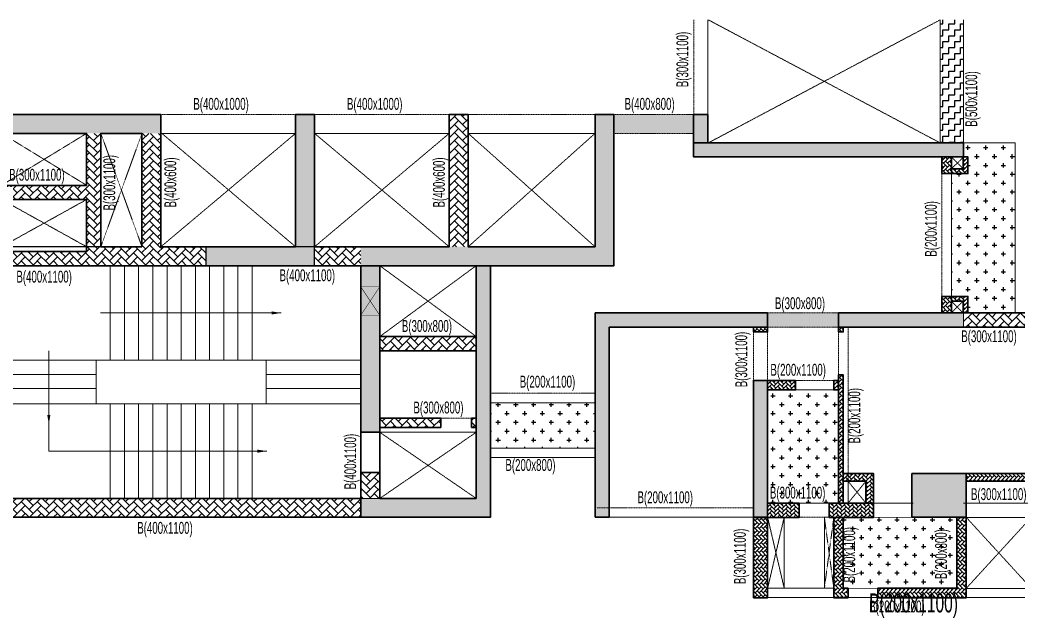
# Model space of a CAD drawing. Header units: millimetres. Extents: x 29 to 219483, y -15 to 28878.
# Drawn here: x 35279 to 56390, y 2847 to 15503 of the extents above; entities that cross this region are included whole.
import ezdxf

# ---------------------------------------------------------------- set-up
doc = ezdxf.new("R2010")
doc.units = ezdxf.units.MM
doc.linetypes.add('HIDDEN', pattern=[0.375, 0.25, -0.125])
for name, color, linetype, lineweight in [('A-ANNO-DIMS', 8, 'Continuous', 15), ('A-DETL-MISC', 35, 'Continuous', 15), ('A-HIDD-ABVE', 8, 'HIDDEN', 20), ('S-BEAM', 7, 'Continuous', 18), ('S-BEAM-IDEN', 2, 'Continuous', 9), ('S-COL HATCH', 9, 'Continuous', 0), ('S-COLS', 5, 'Continuous', 35)]:
    doc.layers.add(name, color=color, linetype=linetype, lineweight=lineweight)
for name, color, linetype in [('changes', 7, 'Continuous'), ('S-CUTOUT', 1, 'Continuous'), ('SUNK SLAB', 8, 'Continuous')]:
    doc.layers.add(name, color=color, linetype=linetype)
doc.styles.add('Dim.s & Anno.(Misc.)', font='ARIALN.TTF')
doc.styles.add('Swis721 LtCn BT', font='swisscl.ttf', dxfattribs={"width": 0.9, "height": 233.355162})
doc.dimstyles.new('A-GFC-100', dxfattribs={"dimscale": 100, "dimtxt": 1.75, "dimasz": 1.5, "dimexe": 1.5, "dimexo": 0, "dimgap": 1, "dimtad": 1, "dimdsep": 46, "dimtxsty": 'Dim.s & Anno.(Misc.)', "dimblk": 'ARCHTICK', "dimcen": 0, "dimdle": 1.5, "dimclrd": 256, "dimclre": 8, "dimclrt": 6, "dimazin": 2, "dimtfac": 1, "dimtix": 1, "dimtmove": 2, "dimatfit": 3, "dimfxl": 1, "dimtolj": 1, "dimlwd": -1, "dimlwe": 9, "dimarcsym": 0})
pattern_1 = [(315, (21103954.563, 31375723.854), (84.85281374, -2e-14), [180, -60]), (45, (21103996.99, 31375681.43), (84.85281374, -2e-14), [180, -60])]
pattern_2 = [(45, (-31102401.53, 20629047.31), (0, 84.85281374), [180, -60]), (135, (-31102359.1, 20629089.737), (7e-15, 84.85281374), [180, -60])]
pattern_3 = [(315, (21103954.563, 31375723.836), (84.85281374, -2e-14), [180, -60]), (45, (21103996.99, 31375681.41), (84.85281374, -2e-14), [180, -60])]
pattern_4 = [(315, (-31090211.604, 20694843.886), (84.85281374, -1e-14), [180, -60]), (45, (-31090169.18, 20694801.46), (84.85281374, -2e-14), [180, -60])]
pattern_5 = [(45, (-31802317.5, 20729084.55), (0, 169.7056275), [360, -120]), (135, (-31802232.65, 20729169.4), (1e-14, 169.7056275), [360, -120])]
pattern_6 = [(0, (-31352091.21, 21118550.87), (187.5, 187.5), [93.75, -281.25]), (90, (-31352044.34, 21118504), (-187.5, 187.5), [93.75, -281.25])]
pattern_7 = [(0, (-31792424.81, 20732320.44), (125, 125), [125, -125]), (90, (-31792299.81, 20732320.44), (-125, 125), [125, -125])]

# ---------------------------------------------------------------- blocks, each defined once
blk = doc.blocks.new('A$Ca6b6972b')
at = {"layer": 'S-COL HATCH'}
h = blk.add_hatch(dxfattribs=at)
h.set_pattern_fill('AR-HBONE', color=256, scale=15)
h.set_pattern_definition(pattern_2)
edge = h.paths.add_edge_path()
edge.add_line((1989, 8976), (1639, 8976))
edge.add_line((1639, 8976), (1639, 9326))
edge.add_line((1639, 9326), (1739, 9326))
edge.add_line((1739, 9326), (1739, 9076))
edge.add_line((1739, 9076), (1989, 9076))
edge.add_line((1989, 9076), (1989, 8976))
h = blk.add_hatch(dxfattribs=at)
h.set_pattern_fill('AR-HBONE', color=256, scale=15, angle=-90)
h.set_pattern_definition(pattern_1)
h.paths.add_polyline_path([(1989, 8976), (2189, 8976), (2189, 9326), (1989, 9326)])
h = blk.add_hatch(dxfattribs=at)
h.set_pattern_fill('AR-HBONE', color=256, scale=15, angle=-90)
h.set_pattern_definition(pattern_3)
h.paths.add_polyline_path([(1989, 8976), (2189, 8976), (2189, 9326), (1989, 9326)])
h = blk.add_hatch(dxfattribs=at)
h.set_pattern_fill('AR-HBONE', color=256, scale=15)
h.set_pattern_definition(pattern_2)
edge = h.paths.add_edge_path()
edge.add_line((1989, 6376), (1639, 6376))
edge.add_line((1639, 6376), (1639, 6026))
edge.add_line((1639, 6026), (1739, 6026))
edge.add_line((1739, 6026), (1739, 6276))
edge.add_line((1739, 6276), (1989, 6276))
edge.add_line((1989, 6276), (1989, 6376))
h = blk.add_hatch(dxfattribs=at)
h.set_pattern_fill('AR-HBONE', color=256, scale=15, angle=-90)
h.set_pattern_definition(pattern_1)
h.paths.add_polyline_path([(1989, 6376), (2189, 6376), (2189, 6026), (1989, 6026)])
h = blk.add_hatch(dxfattribs=at)
h.set_pattern_fill('AR-HBONE', color=256, scale=15, angle=-90)
h.set_pattern_definition(pattern_3)
h.paths.add_polyline_path([(1989, 6026), (2189, 6026), (2189, 6376), (1989, 6376)])
h = blk.add_hatch(dxfattribs=at)
h.set_pattern_fill('AR-HBONE', color=256, scale=15, angle=-90)
h.set_pattern_definition([(315, (21106240.17, 31372203.845), (84.85281374, -2e-14), [180, -60]), (45, (21106282.595, 31372161.42), (84.85281374, -2e-14), [180, -60])])
h.paths.add_polyline_path([(4275, 5726), (4275, 5626), (4375, 5626), (4375, 5726)])
h = blk.add_hatch(dxfattribs=at)
h.set_pattern_fill('AR-HBONE', color=256, scale=15, angle=-90)
h.set_pattern_definition([(315, (21107940.21, 31376673.825), (84.85281374, -2e-14), [180, -60]), (45, (21107982.637, 31376631.4), (84.85281374, -2e-14), [180, -60])])
h.paths.add_polyline_path([(6175, 5726), (5875, 5726), (5875, 5626), (6175, 5626)])
h = blk.add_hatch(dxfattribs=at)
h.set_pattern_fill('AR-HBONE', color=256, scale=15, angle=-90)
h.set_pattern_definition([(315, (21106240.17, 31371193.857), (84.85281374, -2e-14), [180, -60]), (45, (21106282.595, 31371151.43), (84.85281374, -2e-14), [180, -60])])
h.paths.add_polyline_path([(4275, 4716), (4275, 2000), (4375, 2000), (4375, 4716)])
h = blk.add_hatch(dxfattribs=at)
h.set_pattern_fill('AR-HBONE', color=256, scale=15)
h.set_pattern_definition([(45, (-31362017.66, 21106363.37), (0, 84.85281374), [180, -60]), (135, (-31361975.23, 21106405.8), (7e-15, 84.85281374), [180, -60])])
h.paths.add_polyline_path([(4375, 4398), (4475, 4398), (4475, 4598), (4375, 4598)])
h = blk.add_hatch(dxfattribs=at)
h.set_pattern_fill('AR-HBONE', color=256, scale=15)
h.set_pattern_definition([(45, (-31361107.653, 21106363.37), (0, 84.85281374), [180, -60]), (135, (-31361065.227, 21106405.8), (7e-15, 84.85281374), [180, -60])])
h.paths.add_polyline_path([(5875, 4398), (5875, 4598), (5285, 4598), (5285, 4398)])
h = blk.add_hatch(dxfattribs=at)
h.set_pattern_fill('AR-HBONE', color=256, scale=15, angle=-90)
h.set_pattern_definition(pattern_4)
h.paths.add_polyline_path([(0, 2726), (200, 2726), (300, 2726), (300, 2626), (1675, 2626), (1675, 2466), (0, 2466)])
h = blk.add_hatch(dxfattribs=at)
h.set_pattern_fill('AR-HBONE', color=256, scale=15)
h.set_pattern_definition([(45, (-31100345.92, 20625022.12), (0, 84.85281374), [180, -60]), (135, (-31100303.495, 20625064.55), (7e-15, 84.85281374), [180, -60])])
h.paths.add_polyline_path([(4275, 2625), (3635, 2625), (3635, 2000), (3795, 2000), (3795, 2466), (4275, 2466)])
h = blk.add_hatch(dxfattribs=at)
h.set_pattern_fill('AR-HBONE', color=256, scale=15)
h.set_pattern_definition([(45, (-31362507.66, 21103765.56), (0, 84.85281374), [180, -60]), (135, (-31362465.23, 21103807.99), (7e-15, 84.85281374), [180, -60])])
h.paths.add_polyline_path([(4575, 1700), (4575, 2000), (3635, 2000), (3635, 1700)])
h = blk.add_hatch(dxfattribs=at)
h.set_pattern_fill('AR-HBONE', color=256, scale=15)
h.set_pattern_definition([(45, (-31361107.653, 21103765.56), (0, 84.85281374), [180, -60]), (135, (-31361065.227, 21103807.99), (7e-15, 84.85281374), [180, -60])])
h.paths.add_polyline_path([(5875, 1700), (5875, 2000), (5205, 2000), (5205, 1700)])
h = blk.add_hatch(dxfattribs=at)
h.set_pattern_fill('AR-HBONE', color=256, scale=15, angle=-90)
h.set_pattern_definition(pattern_4)
edge = h.paths.add_edge_path()
edge.add_line((1875, 1700), (1875, 200))
edge.add_line((1875, 200), (3545, 200))
edge.add_line((3545, 200), (3545, 0))
edge.add_line((3545, 0), (1675, 0))
edge.add_line((1675, 0), (1675, 1700))
edge.add_line((1675, 1700), (1875, 1700))
h = blk.add_hatch(dxfattribs=at)
h.set_pattern_fill('AR-HBONE', color=256, scale=15, angle=-90)
h.set_pattern_definition(pattern_4)
h.paths.add_polyline_path([(4275, 200), (4175, 200), (4175, 0), (4475, 0), (4475, 1700), (4275, 1700)])
h = blk.add_hatch(dxfattribs=at)
h.set_pattern_fill('AR-HBONE', color=256, scale=15, angle=-90)
h.set_pattern_definition([(315, (21107940.21, 31371048.637), (84.85281374, -2e-14), [180, -60]), (45, (21107982.637, 31371006.21), (84.85281374, -2e-14), [180, -60])])
h.paths.add_polyline_path([(5875, 0), (6175, 0), (6175, 1700), (5875, 1700)])
at = {"layer": 'S-COLS', "elevation": 0}
for points in [[(1989, 8976), (1639, 8976), (1639, 9326), (1739, 9326), (1739, 9076), (1989, 9076), (1989, 8976)], [(1989, 6376), (1639, 6376), (1639, 6026), (1739, 6026), (1739, 6276), (1989, 6276), (1989, 6376)], [(4275, 2625), (3635, 2625), (3635, 2000), (3795, 2000), (3795, 2466), (4275, 2466), (4275, 2625)]]:
    blk.add_lwpolyline(points, dxfattribs=at)
for points in [[(2189, 9326), (2189, 8976), (1989, 8976), (1989, 9326)], [(2189, 6026), (2189, 6376), (1989, 6376), (1989, 6026)], [(4375, 5726), (4375, 5626), (4275, 5626), (4275, 5726)], [(6175, 5626), (6175, 5726), (5875, 5726), (5875, 5626)], [(4375, 4716), (4375, 2000), (4275, 2000), (4275, 4716)], [(4375, 4598), (4475, 4598), (4475, 4398), (4375, 4398)], [(5285, 4598), (5875, 4598), (5875, 4398), (5285, 4398)], [(0, 2726), (200, 2726), (300, 2726), (300, 2626), (1675, 2626), (1675, 2466), (0, 2466)], [(3635, 2000), (4575, 2000), (4575, 1700), (3635, 1700)], [(5205, 2000), (5875, 2000), (5875, 1700), (5205, 1700)], [(4275, 200), (4175, 200), (4175, 0), (4475, 0), (4475, 1700), (4275, 1700)], [(6175, 0), (6175, 1700), (5875, 1700), (5875, 0)]]:
    blk.add_lwpolyline(points, close=True, dxfattribs=at)
at = {"layer": 'S-COLS'}
blk.add_lwpolyline([(1875, 1700), (1875, 200), (3545, 200), (3545, 0), (1675, 0), (1675, 1700), (1875, 1700)], dxfattribs=at)
blk = doc.blocks.new('A$C9134d95b')
at = {"layer": 'changes', "xscale": -1}
blk.add_blockref('A$Ca6b6972b', (54329, -13576, 0), dxfattribs=at)
blk = doc.blocks.new('A$Cbe320e20')
at = {"layer": 'S-COL HATCH', "transparency": 33554687}
h = blk.add_hatch(color=256, dxfattribs=at)
h.dxf.hatch_style = 1
h.paths.add_polyline_path([(28324, 2800), (24554, 2800), (24554, 2400), (28324, 2400)])
h = blk.add_hatch(color=256, dxfattribs=at)
h.dxf.hatch_style = 1
h.paths.add_polyline_path([(31574, 2800), (31174, 2800), (31174, 0), (31574, 0)])
h = blk.add_hatch(color=256, dxfattribs=at)
h.dxf.hatch_style = 1
h.paths.add_polyline_path([(32554, -400), (32554, 0), (37509, 0), (37509, 2800), (37909, 2800), (37909, -400)])
at = {"layer": 'S-COL HATCH'}
h = blk.add_hatch(dxfattribs=at)
h.set_pattern_fill('AR-HBONE', color=256, scale=30)
h.set_pattern_definition(pattern_5)
h.paths.add_polyline_path([(34824, 0), (34424, 0), (34424, 2800), (34824, 2800)])
at = {"layer": 'S-COL HATCH', "transparency": 33554687}
h = blk.add_hatch(color=256, dxfattribs=at)
h.dxf.hatch_style = 1
h.paths.add_polyline_path([(39894, 2800), (39594, 2800), (39594, 2200), (39894, 2200)])
at = {"layer": 'S-COL HATCH'}
h = blk.add_hatch(dxfattribs=at)
h.set_pattern_fill('AR-HBONE', color=256, scale=30)
h.set_pattern_definition(pattern_5)
h.paths.add_polyline_path([(27054, 2400), (26754, 2400), (26754, 1300), (24954, 1300), (24954, 1625), (24654, 1625), (24654, 922), (24954, 922), (24954, 1000), (26754, 1000), (26754, -100), (24954, -100), (24954, -23), (24654, -23), (24654, -400), (29274, -400), (29274, 0), (27054, 0)])
h = blk.add_hatch(dxfattribs=at)
h.set_pattern_fill('AR-HBONE', color=256, scale=30)
h.set_pattern_definition(pattern_5)
h.paths.add_polyline_path([(28324, 0), (27924, 0), (27924, 2400), (28324, 2400)])
at = {"layer": 'S-COL HATCH', "transparency": 33554687}
h = blk.add_hatch(color=256, dxfattribs=at)
h.dxf.hatch_style = 1
h.paths.add_polyline_path([(39594, 2200), (39594, 1900), (45304, 1900), (45304, 2200)])
h = blk.add_hatch(color=256, dxfattribs=at)
h.dxf.hatch_style = 1
h.paths.add_polyline_path([(31574, 0), (29274, 0), (29274, -400), (31574, -400)])
at = {"layer": 'S-COL HATCH'}
h = blk.add_hatch(dxfattribs=at)
h.set_pattern_fill('AR-HBONE', color=256, scale=30)
h.set_pattern_definition(pattern_5)
h.paths.add_polyline_path([(31574, 0), (32554, 0), (32554, -400), (31574, -400)])
at = {"layer": 'S-COL HATCH', "transparency": 33554687}
h = blk.add_hatch(color=256, dxfattribs=at)
h.dxf.hatch_style = 1
h.paths.add_polyline_path([(32554, -400), (32954, -400), (32954, -400), (32954, -1900), (32954, -1900), (32954, -2200), (32954, -3925), (32554, -3925)])
h = blk.add_hatch(color=256, dxfattribs=at)
h.dxf.hatch_style = 1
h.paths.add_polyline_path([(34994, -400), (35294, -400), (35294, -5725), (34994, -5725), (32554, -5725), (32554, -5325), (34994, -5325), (34994, -3625), (34994, -3625), (34994, -3625)])
h = blk.add_hatch(color=256, dxfattribs=at)
h.dxf.hatch_style = 1
h.paths.add_polyline_path([(37509, -1400), (41159, -1400), (41159, -1700), (37809, -1700), (37809, -5725), (37509, -5725)])
h = blk.add_hatch(color=256, dxfattribs=at)
h.dxf.hatch_style = 1
h.paths.add_polyline_path([(42659, -1400), (45304, -1400), (45304, -1700), (42659, -1700)])
at = {"layer": 'S-COL HATCH'}
h = blk.add_hatch(dxfattribs=at)
h.set_pattern_fill('AR-HBONE', color=256, scale=30)
h.set_pattern_definition(pattern_5)
h.paths.add_polyline_path([(47034, -1700), (47034, -1400), (45304, -1400), (45304, -1700)])
h = blk.add_hatch(dxfattribs=at)
h.set_pattern_fill('AR-HBONE', color=256, scale=30)
h.set_pattern_definition(pattern_5)
h.paths.add_polyline_path([(32954, -1900), (32954, -2200), (34994, -2200), (34994, -1900)])
at = {"layer": 'S-COL HATCH', "transparency": 33554687}
h = blk.add_hatch(color=256, dxfattribs=at)
h.dxf.hatch_style = 1
h.paths.add_polyline_path([(40859, -2827), (41159, -2827), (41159, -5725), (40859, -5725)])
at = {"layer": 'S-COL HATCH'}
h = blk.add_hatch(dxfattribs=at)
h.set_pattern_fill('AR-HBONE', color=256, scale=30)
h.set_pattern_definition(pattern_5)
h.paths.add_polyline_path([(34244, -3625), (34244, -3825), (32954, -3825), (32954, -3625)])
h = blk.add_hatch(dxfattribs=at)
h.set_pattern_fill('AR-HBONE', color=256, scale=30)
h.set_pattern_definition(pattern_5)
h.paths.add_polyline_path([(34894, -3625), (34994, -3625), (34994, -3825), (34894, -3825)])
h = blk.add_hatch(dxfattribs=at)
h.set_pattern_fill('AR-HBONE', color=256, scale=30)
h.set_pattern_definition(pattern_5)
h.paths.add_polyline_path([(32554, -4775), (32954, -4775), (32954, -5325), (32554, -5325)])
at = {"layer": 'S-COL HATCH', "transparency": 33554687}
h = blk.add_hatch(color=256, dxfattribs=at)
h.dxf.hatch_style = 1
h.paths.add_polyline_path([(44209, -5725), (45359, -5725), (45359, -4800), (44209, -4800)])
at = {"layer": 'S-COL HATCH'}
h = blk.add_hatch(dxfattribs=at)
h.set_pattern_fill('AR-HBONE', color=256, scale=30)
h.set_pattern_definition(pattern_5)
h.paths.add_polyline_path([(32554, -5325), (24954, -5325), (24954, -5725), (32554, -5725)])
at = {"layer": 'changes'}
blk.add_lwpolyline([(31574, 0), (29274, 0), (29274, -400), (31574, -400)], close=True, dxfattribs=at)
at = {"layer": 'S-COL HATCH', "transparency": 33554687}
blk.add_line((45304, -1400), (45304, -1700), dxfattribs=at)
at = {"layer": 'S-COLS'}
for p, q in [((37509, -1400), (37509, -5725)), ((37509, -1400), (41159, -1400)), ((41159, -1400), (41159, -1700)), ((41159, -1700), (37809, -1700)), ((37809, -1700), (37809, -5725)), ((32954, -3925), (32554, -3925)), ((32954, -4775), (32554, -4775)), ((37509, -5725), (37809, -5725))]:
    blk.add_line(p, q, dxfattribs=at)
for points in [[(28324, 2800), (24554, 2800)], [(24954, 2400), (25854, 2400), (26754, 2400), (26754, 1300), (24954, 1300)], [(24954, 1000), (26754, 1000), (26754, -100), (25854, -100), (24954, -100)], [(24654, -400), (26754, -400), (26754, -400), (37909, -400), (37909, 2800), (37509, 2800), (37509, 0), (34824, 0), (34824, 2800)], [(31174, 2800), (31174, 0), (28324, 0), (28324, 2800)], [(31574, 2800), (31174, 2800)], [(34424, 2800), (34424, 0), (31574, 0), (31574, 2800)], [(34824, 2800), (34424, 2800)], [(32954, -5725), (32554, -5725), (32554, -400)], [(32954, -400), (32954, -5325)], [(35294, -400), (35294, -5725), (34994, -5725)], [(34994, -5325), (34994, -400)], [(32954, -3625), (34244, -3625)], [(34244, -3625), (34244, -3825)], [(34894, -3825), (34894, -3625)], [(34894, -3625), (34994, -3625)], [(34244, -3825), (32954, -3825)], [(34994, -3825), (34894, -3825)], [(24954, -5325), (32554, -5325), (32554, -5725), (22254, -5725)], [(32954, -5325), (34994, -5325)], [(34994, -5725), (32954, -5725)]]:
    blk.add_lwpolyline(points, dxfattribs=at)
at = {"layer": 'S-COLS', "color": 5}
blk.add_lwpolyline([(39894, 2800), (39594, 2800), (39594, 2200), (39894, 2200)], close=True, dxfattribs=at)
at = {"layer": 'S-COLS'}
for points in [[(27924, 0), (27054, 0), (27054, 2400), (27924, 2400)], [(45304, 1900), (39594, 1900), (39594, 2200), (45304, 2200)], [(32954, -1900), (34994, -1900), (34994, -2200), (32954, -2200)], [(45359, -5725), (44209, -5725), (44209, -4800), (45359, -4800)]]:
    blk.add_lwpolyline(points, close=True, dxfattribs=at)
at = {"layer": 'S-COLS', "elevation": 0}
for points in [[(47034, -1400), (42659, -1400), (42659, -1700), (47034, -1700)], [(41159, -2827), (40859, -2827), (40859, -5725), (41159, -5725)]]:
    blk.add_lwpolyline(points, close=True, dxfattribs=at)
at = {"layer": 'S-CUTOUT', "const_width": 10, "elevation": 0}
blk.add_lwpolyline([(32954, -849), (32954, -1449), (32554, -1449), (32554, -849)], close=True, dxfattribs=at)
for points in [[(32954, -849), (32554, -1449)], [(32954, -1449), (32554, -849)]]:
    blk.add_lwpolyline(points, dxfattribs=at)
blk = doc.blocks.new('_ARCHTICK')
at = {"color": 0, "linetype": 'ByBlock', "const_width": 0.15}
blk.add_lwpolyline([(-0.5, -0.5), (0.5, 0.5)], dxfattribs=at)
blk = doc.blocks.new('A$C3b502a7a')
at = {"layer": 'SUNK SLAB'}
h = blk.add_hatch(dxfattribs=at)
h.set_pattern_fill('ZIGZAG', color=8, scale=1000, style=0)
h.set_pattern_definition(pattern_7)
h.paths.add_polyline_path([(48257, 14319), (48057, 14319), (48057, 12919), (48257, 12919)])
h.paths.add_polyline_path([(49487, 10619), (47801, 10619), (47801, 10219), (49487, 10219)])
h.paths.add_polyline_path([(9237, 14319), (9197, 14319), (9197, 13969), (9037, 13969), (9037, 12919), (9237, 12919)])
h.paths.add_polyline_path([(9493, 10619), (7807, 10619), (7807, 10619), (7807, 10219), (9493, 10219)])
h = blk.add_hatch(dxfattribs=at)
h.set_pattern_fill('ZIGZAG', color=8, scale=1000, style=0)
h.set_pattern_definition([(0, (-31739824.82, 20727669.85), (125, 125), [125, -125]), (90, (-31739699.82, 20727669.85), (-125, 125), [125, -125])])
h.paths.add_polyline_path([(55197, 12619), (54697, 12619), (54697, 10019), (55197, 10019)])
h = blk.add_hatch(dxfattribs=at)
h.set_pattern_fill('CROSS', color=8, scale=750, style=0)
h.set_pattern_definition(pattern_6)
h.paths.add_polyline_path([(55197, 10019), (56287, 10019), (56287, 6419), (55287, 6419), (55287, 6769), (54937, 6769), (54937, 9369), (55287, 9369)])
h = blk.add_hatch(dxfattribs=at)
h.set_pattern_fill('ZIGZAG', color=8, scale=1000, style=0)
h.set_pattern_definition(pattern_7)
h.paths.add_polyline_path([(52551, 6419), (51051, 6419), (51051, 6419), (51051, 6119), (52551, 6119)])
h.paths.add_polyline_path([(6243, 6419), (4743, 6419), (4743, 6119), (6243, 6119)])
h = blk.add_hatch(dxfattribs=at)
h.set_pattern_fill('CROSS', color=8, scale=750, style=0)
h.set_pattern_definition(pattern_6)
h.paths.add_polyline_path([(51051, 4792), (52551, 4792), (52551, 2392), (51051, 2392)])
h.paths.add_polyline_path([(52431, 2349), (51033, 2349), (51033, 2877), (52431, 2877)], flags=9)
h = blk.add_hatch(dxfattribs=at)
h.set_pattern_fill('CROSS', color=8, scale=750, style=0)
h.set_pattern_definition(pattern_6)
h.paths.add_polyline_path([(45187, 3559), (45187, 4519), (47401, 4519), (47401, 3559)])
h = blk.add_hatch(dxfattribs=at)
h.set_pattern_fill('CROSS', color=8, scale=750, style=0)
h.set_pattern_definition(pattern_6)
h.paths.add_polyline_path([(54997, 591), (54997, 2092), (52651, 2094), (52651, 593)])
h.paths.add_polyline_path([(54985, 723), (54985, 1996), (54458, 1996), (54458, 723)], flags=24)
h.paths.add_polyline_path([(53044, 716), (53044, 1989), (52517, 1989), (52517, 716)], flags=9)
at = {"layer": 'A-ANNO-DIMS', "ltscale": 500, "elevation": 0}
blk.add_lwpolyline([(36637, 3494), (35847, 3494), (35847, 4059)], dxfattribs=at)
at = {"layer": 'A-DETL-MISC'}
for p, q in [((37147, 7419), (37147, 5419)), ((37447, 7419), (37447, 5419)), ((37747, 7419), (37747, 5419)), ((38047, 7419), (38047, 5419)), ((38347, 7419), (38347, 5419)), ((38647, 7419), (38647, 5419)), ((38947, 7419), (38947, 5419)), ((39247, 7419), (39247, 5419)), ((39547, 7419), (39547, 5419)), ((39847, 7419), (39847, 5419)), ((40147, 7419), (40147, 5419)), ((37147, 2494), (37147, 4494)), ((37447, 2494), (37447, 4494)), ((37747, 2494), (37747, 4494)), ((38047, 2494), (38047, 4494)), ((38347, 2494), (38347, 4494)), ((38647, 2494), (38647, 4494)), ((38947, 2494), (38947, 4494)), ((39247, 2494), (39247, 4494)), ((39547, 2494), (39547, 4494)), ((39847, 2494), (39847, 4494)), ((40147, 2494), (40147, 4494))]:
    blk.add_line(p, q, dxfattribs=at)
at = {"layer": 'A-DETL-MISC', "elevation": 0}
for points in [[(36847, 5419), (34847, 5419)], [(40447, 5419), (42447, 5419)], [(36847, 5119), (34847, 5119)], [(40447, 5119), (42447, 5119)], [(36847, 4819), (34847, 4819)], [(40447, 4819), (42447, 4819)], [(36847, 4494), (34847, 4494)], [(40447, 4494), (42447, 4494)]]:
    blk.add_lwpolyline(points, dxfattribs=at)
blk.add_lwpolyline([(36847, 5419), (36847, 4494), (40447, 4494), (40447, 5419)], close=True, dxfattribs=at)
at = {"layer": 'A-HIDD-ABVE', "linetype": 'HIDDEN'}
for p, q in [((54697, 12619), (49799, 10019)), ((54697, 10019), (49799, 12619, 0)), ((36647, 10219), (34847, 9119)), ((36647, 9119), (34847, 10219)), ((37817, 10219), (36947, 7819)), ((37817, 7819), (36947, 10219)), ((41067, 10219), (38217, 7819)), ((41067, 7819), (38237, 10219)), ((44317, 10219), (41467, 7819)), ((44317, 7819), (41467, 10219)), ((47401, 10219), (44717, 7819)), ((47401, 7819), (44717, 10219)), ((54937, 9719), (55187, 9469)), ((54937, 9469), (55197, 9719)), ((36647, 8819), (34847, 7819)), ((36647, 7819), (34847, 8819)), ((42847, 7419), (44887, 5919, 0)), ((42847, 5919), (44887, 7419, 0)), ((55187, 6669), (54937, 6419)), ((54937, 6669), (55187, 6419)), ((42847, 3894), (44887, 2494, 0)), ((42847, 2494, 0), (44887, 3894)), ((53131, 2859), (52751, 2394)), ((53131, 2394), (52751, 2859)), ((51401, 2094), (51051, 594)), ((51401, 594), (51051, 2094)), ((52451, 2094), (52251, 594)), ((52451, 594), (52251, 2094)), ((55251, 2094), (56628, 591)), ((56626, 2092), (55251, 591))]:
    blk.add_line(p, q, dxfattribs=at)
at = {"layer": 'changes'}
blk.add_line((36947, 7819), (34847, 7819), dxfattribs=at)
at = {"layer": 'S-BEAM', "linetype": 'HIDDEN'}
for p, q in [((49487, 12619), (49487, 10619)), ((41067, 10619), (38217, 10619)), ((44317, 10619), (41467, 10619)), ((46727, 10619), (44717, 10619)), ((49487, 10619), (46727, 10619)), ((49487, 10219), (47801, 10219)), ((54737, 6419), (54737, 9719)), ((52551, 6419), (51051, 6419)), ((50751, 6119), (50751, 4992)), ((51051, 6119), (51051, 4992)), ((52551, 6119), (51051, 6119)), ((52551, 6119), (52551, 4992)), ((52751, 6119), (52751, 2859)), ((52551, 4992), (51051, 4992)), ((47401, 4719), (45187, 4719)), ((44787, 4194), (44137, 4194)), ((50751, 2294), (47436, 2294)), ((52251, 2094), (51401, 2094))]:
    blk.add_line(p, q, dxfattribs=at)
at = {"layer": 'S-BEAM'}
for p, q in [((49787, 10619), (49787, 12619, 0)), ((54697, 12619), (54697, 10019)), ((55197, 12619), (55197, 10019)), ((41067, 10219), (38217, 10219)), ((44317, 10219), (41467, 10219)), ((47401, 10219), (44717, 10219)), ((54937, 10019), (56287, 10019)), ((56287, 6419), (56287, 10019)), ((54937, 6419), (54937, 9719)), ((52551, 4792), (51051, 4792)), ((52551, 4792), (52551, 2392)), ((47401, 4519), (45187, 4519)), ((44887, 3894), (42847, 3894)), ((47401, 3559), (45187, 3559)), ((47401, 3359), (45187, 3359)), ((53131, 2859), (52751, 2859)), ((52751, 2859), (52751, 2392)), ((53131, 2859), (53131, 2392)), ((54126, 2392), (51051, 2392)), ((55197, 2392), (56626, 2392)), ((50751, 2094), (47436, 2094)), ((50751, 2094), (50751, 394)), ((51471, 2094), (51051, 2094)), ((51051, 2094), (51051, 594)), ((51401, 594), (51401, 2094)), ((52451, 2094), (52251, 2094)), ((52251, 2094), (52251, 593)), ((52451, 2094), (52451, 594)), ((55051, 2092), (52651, 2094)), ((52651, 2094), (52651, 594)), ((55046, 2092), (56626, 2092)), ((55051, 2094), (55051, 591)), ((55251, 2094), (55251, 591)), ((52451, 593), (51051, 594)), ((55051, 591), (52651, 593)), ((56628, 591), (55251, 591)), ((50751, 394), (56926, 394))]:
    blk.add_line(p, q, dxfattribs=at)
at = {"layer": 'S-COL HATCH', "elevation": 0}
blk.add_lwpolyline([(42847, 2494), (42447, 2494), (42447, 3044), (42847, 3044)], close=True, dxfattribs=at)
at = {"layer": 'S-BEAM-IDEN', "style": 'Swis721 LtCn BT', "width": 0.8}
for s, rotation, p in [('B(300x1100)', 90, (49372, 11195)), ('B(500x1100)', 90, (55483, 10359)), ('B(300x1100)', 90, (37251, 8587)), ('B(400x600)', 90, (38542, 8650, 0)), ('B(400x600)', 90, (44223, 8650, 0)), ('B(200x1100)', 90, (54629, 7610)), ('B(400x1100)', 360, (35161, 7062)), ('B(400x1100)', 360, (40727, 7091)), ('B(300x800)', 360, (43314, 6018)), ('B(300x1100)', 90, (50618, 4846)), ('B(200x1100)', 90, (53009, 3656)), ('B(400x1100)', 90, (42347, 2687)), ('B(400x1100)', 360, (37717, 1746)), ('B(300x1100)', 90, (50589, 680)), ('B(200x1100)', 90, (52902, 716)), ('B(200x800)', 90, (54843, 785))]:
    blk.add_text(s, height=250, rotation=rotation, dxfattribs=at).set_placement(p)
for s, p in [('B(400x1000)', (38903, 10718)), ('B(400x1000)', (42153, 10718)), ('B(400x800)', (48025, 10718)), ('B(300x1100)', (35008, 9218)), ('B(300x800)', (51205, 6500)), ('B(300x1100)', (55146, 5801)), ('B(200x1100)', (51110, 5091)), ('B(200x1100)', (45807, 4840)), ('B(300x800)', (43558, 4293)), ('B(200x800)', (45504, 3077)), ('B(300x1100)', (51098, 2491)), ('B(200x1100)', (48298, 2393)), ('B(300x1100)', (55352, 2460)), ('B(200x1100)', (53199, 83))]:
    blk.add_text(s, height=250, dxfattribs=at).set_placement(p)
at = {"layer": 'A-ANNO-DIMS', "ltscale": 500}
for points in [[(40759, 6419), (36937, 6419)], [(35847, 4059), (35847, 5620)], [(40459, 3494), (36637, 3494)]]:
    blk.add_leader(points, dimstyle='A-GFC-100', override={"dimasz": 2, "dimtad": 0, "dimfxl": 0.18, "dimarcsym": 1}, dxfattribs=at)

msp = doc.modelspace()

# ---------------------------------------------------------------- block references
at = {"layer": 'changes'}
for name, p in [('A$C3b502a7a', (43, 2884)), ('A$C9134d95b', (2640, 16853))]:
    msp.add_blockref(name, p, dxfattribs=at)
at = {"layer": 'S-COLS'}
msp.add_blockref('A$Cbe320e20', (9935, 10703), dxfattribs=at)

# ---------------------------------------------------------------- texts
at = {"layer": 'S-BEAM-IDEN', "style": 'Swis721 LtCn BT', "width": 0.8}
msp.add_text('B(200x1100)', height=400, dxfattribs=at).set_placement((53241, 2967))

doc.saveas('drawing.dxf')
